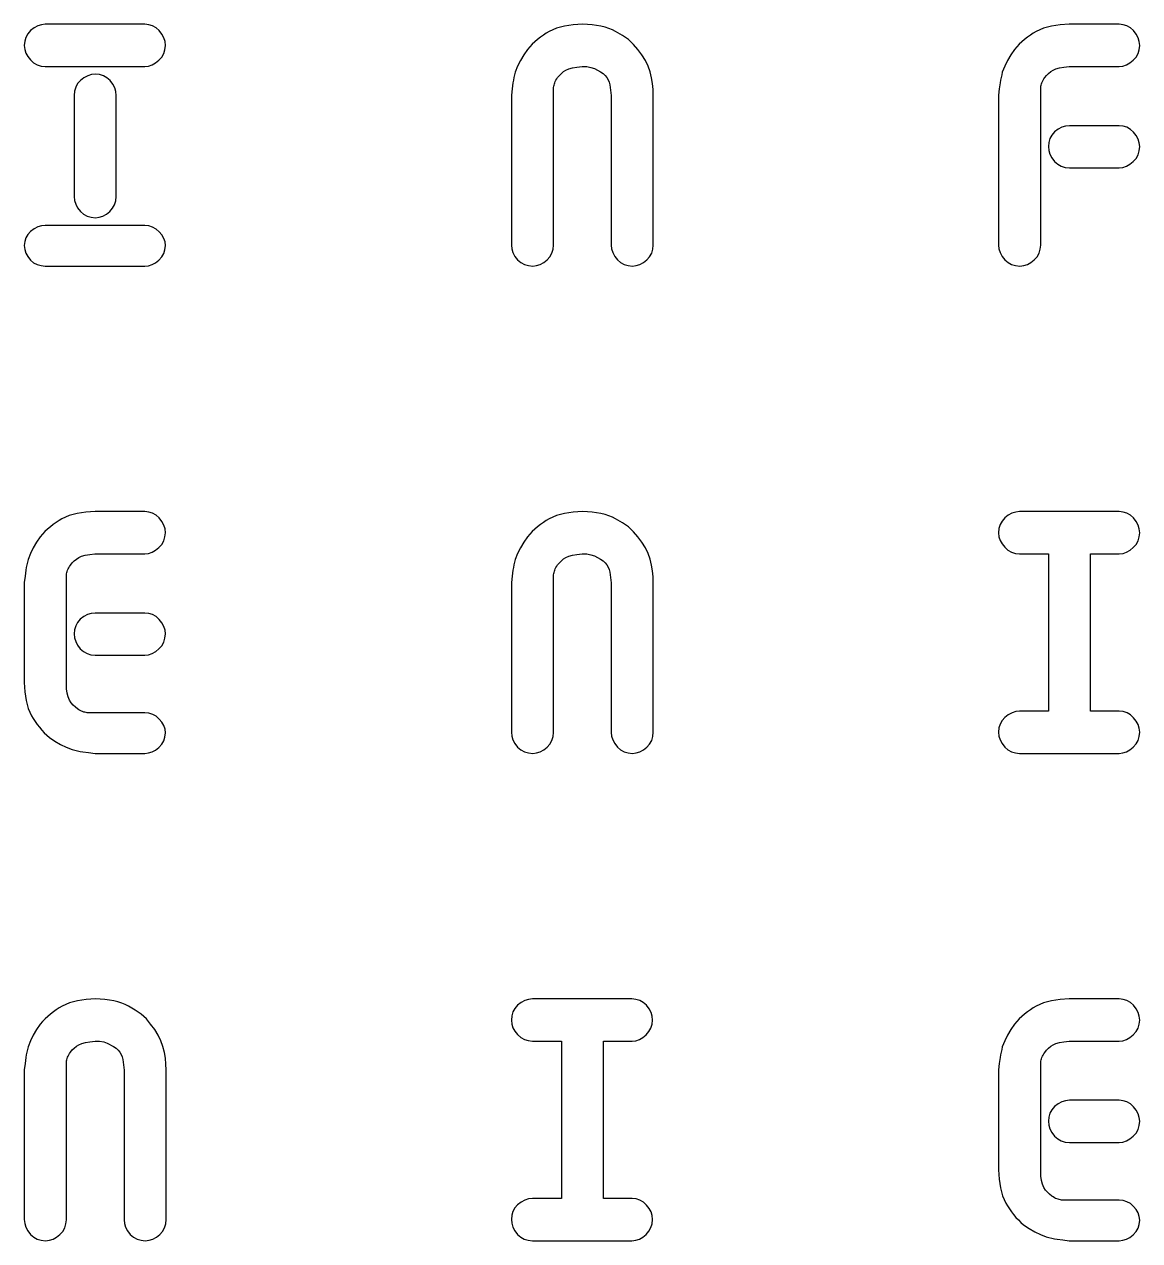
# Model space of a CAD drawing. Header units: metres. Extents: x -3 to 203, y -205 to 5.
# Drawn here: x 156.9 to 202.69, y -144.84 to -94.92 of the extents above; entities that cross this region are included whole.
import ezdxf

# ---------------------------------------------------------------- set-up
doc = ezdxf.new("R2010")
doc.units = ezdxf.units.M

msp = doc.modelspace()

# ---------------------------------------------------------------- linework, layer by layer
for p, q in [((157.042, -95.3103), (156.963, -95.4578)), ((157.151, -95.1768), (157.042, -95.3103)), ((157.299, -95.0661), (157.151, -95.1768)), ((157.45, -94.987), (157.299, -95.0661)), ((157.604, -94.9396), (157.45, -94.987)), ((157.762, -94.9238), (157.604, -94.9396)), ((161.846, -94.9238), (157.762, -94.9238)), ((162.013, -94.9396), (161.846, -94.9238)), ((162.169, -94.987), (162.013, -94.9396)), ((162.312, -95.0661), (162.169, -94.987)), ((162.443, -95.1768), (162.312, -95.0661)), ((162.552, -95.326), (162.443, -95.1768)), ((162.63, -95.4788), (162.552, -95.326)), ((178.332, -95.2883), (178.214, -95.367)), ((178.451, -95.2158), (178.332, -95.2883)), ((178.751, -95.088), (178.451, -95.2158)), ((179.08, -94.9968), (178.751, -95.088)), ((179.436, -94.942), (179.08, -94.9968)), ((179.82, -94.9238), (179.436, -94.942)), ((180.019, -94.9286), (179.82, -94.9238)), ((180.211, -94.943), (180.019, -94.9286)), ((180.396, -94.9671), (180.211, -94.943)), ((180.574, -95.0008), (180.396, -94.9671)), ((180.742, -95.0427), (180.574, -95.0008)), ((180.899, -95.0925), (180.742, -95.0427)), ((181.043, -95.1502), (180.899, -95.0925)), ((181.175, -95.2158), (181.043, -95.1502)), ((181.457, -95.3766), (181.175, -95.2158)), ((198.325, -95.2883), (198.207, -95.367)), ((198.443, -95.2158), (198.325, -95.2883)), ((198.741, -95.088), (198.443, -95.2158)), ((199.068, -94.9968), (198.741, -95.088)), ((199.422, -94.942), (199.068, -94.9968)), ((199.804, -94.9238), (199.422, -94.942)), ((201.846, -94.9238), (199.804, -94.9238)), ((202.013, -94.9396), (201.846, -94.9238)), ((202.169, -94.987), (202.013, -94.9396)), ((202.312, -95.0661), (202.169, -94.987)), ((202.443, -95.1768), (202.312, -95.0661)), ((202.552, -95.326), (202.443, -95.1768)), ((202.63, -95.4788), (202.552, -95.326)), ((156.917, -95.6193), (156.901, -95.7948)), ((156.901, -95.7948), (156.917, -95.9528)), ((156.963, -95.4578), (156.917, -95.6193)), ((162.677, -95.635), (162.63, -95.4788)), ((162.676, -95.9641), (162.693, -95.7948)), ((162.693, -95.7948), (162.677, -95.635)), ((177.651, -95.8445), (177.557, -95.9538)), ((177.753, -95.7395), (177.651, -95.8445)), ((177.861, -95.6389), (177.753, -95.7395)), ((177.976, -95.5428), (177.861, -95.6389)), ((178.095, -95.4518), (177.976, -95.5428)), ((178.214, -95.367), (178.095, -95.4518)), ((181.702, -95.5533), (181.457, -95.3766)), ((181.911, -95.7456), (181.702, -95.5533)), ((182.083, -95.9538), (181.911, -95.7456)), ((197.647, -95.8445), (197.554, -95.9538)), ((197.748, -95.7395), (197.647, -95.8445)), ((197.855, -95.6389), (197.748, -95.7395)), ((197.97, -95.5428), (197.855, -95.6389)), ((198.088, -95.4518), (197.97, -95.5428)), ((198.207, -95.367), (198.088, -95.4518)), ((202.677, -95.635), (202.63, -95.4788)), ((202.676, -95.9641), (202.693, -95.7948)), ((202.693, -95.7948), (202.677, -95.635)), ((156.917, -95.9528), (156.963, -96.1038)), ((156.963, -96.1038), (157.042, -96.2478)), ((157.042, -96.2478), (157.151, -96.3848)), ((162.429, -96.3988), (162.544, -96.2661)), ((162.544, -96.2661), (162.627, -96.1213)), ((162.627, -96.1213), (162.676, -95.9641)), ((177.405, -96.1789), (177.271, -96.4093)), ((177.557, -95.9538), (177.405, -96.1789)), ((182.256, -96.1785), (182.083, -95.9538)), ((182.399, -96.4075), (182.256, -96.1785)), ((197.403, -96.1789), (197.269, -96.4093)), ((197.554, -95.9538), (197.403, -96.1789)), ((202.428, -96.3988), (202.544, -96.2661)), ((202.544, -96.2661), (202.627, -96.1213)), ((202.627, -96.1213), (202.676, -95.9641)), ((157.151, -96.3848), (157.283, -96.5016)), ((157.283, -96.5016), (157.429, -96.585)), ((157.429, -96.585), (157.588, -96.6351)), ((157.588, -96.6351), (157.762, -96.6518)), ((157.762, -96.6518), (161.846, -96.6518)), ((161.846, -96.6518), (162.002, -96.6359)), ((162.002, -96.6359), (162.151, -96.5885)), ((162.151, -96.5885), (162.293, -96.5094)), ((162.293, -96.5094), (162.429, -96.3988)), ((177.154, -96.6449), (177.055, -96.8858)), ((177.271, -96.4093), (177.154, -96.6449)), ((179.042, -96.8654), (179.14, -96.8048)), ((179.14, -96.8048), (179.258, -96.7536)), ((179.258, -96.7536), (179.408, -96.711)), ((179.408, -96.711), (179.591, -96.6771)), ((179.591, -96.6771), (179.806, -96.6518)), ((179.806, -96.6518), (179.992, -96.6613)), ((179.992, -96.6613), (180.16, -96.69)), ((180.16, -96.69), (180.308, -96.7378)), ((180.308, -96.7378), (180.561, -96.8708)), ((182.511, -96.6409), (182.399, -96.4075)), ((182.592, -96.8788), (182.511, -96.6409)), ((197.153, -96.6449), (197.054, -96.8858)), ((197.269, -96.4093), (197.153, -96.6449)), ((199.04, -96.8654), (199.137, -96.8048)), ((199.137, -96.8048), (199.254, -96.7536)), ((199.254, -96.7536), (199.403, -96.711)), ((199.403, -96.711), (199.584, -96.6771)), ((199.584, -96.6771), (199.798, -96.6518)), ((199.798, -96.6518), (201.844, -96.6518)), ((201.844, -96.6518), (202, -96.6359)), ((202, -96.6359), (202.15, -96.5885)), ((202.15, -96.5885), (202.292, -96.5094)), ((202.292, -96.5094), (202.428, -96.3988)), ((159.202, -97.2248), (159.091, -97.3583)), ((159.351, -97.1141), (159.202, -97.2248)), ((159.504, -97.035), (159.351, -97.1141)), ((159.66, -96.9876), (159.504, -97.035)), ((159.82, -96.9718), (159.66, -96.9876)), ((159.989, -96.9876), (159.82, -96.9718)), ((160.146, -97.035), (159.989, -96.9876)), ((160.291, -97.1141), (160.146, -97.035)), ((160.424, -97.2248), (160.291, -97.1141)), ((160.535, -97.374), (160.424, -97.2248)), ((176.964, -97.3308), (176.931, -97.5675)), ((176.983, -97.2193), (176.964, -97.3308)), ((177.004, -97.108), (176.983, -97.2193)), ((177.028, -96.9968), (177.004, -97.108)), ((177.055, -96.8858), (177.028, -96.9968)), ((178.662, -97.3673), (178.678, -97.3188)), ((178.678, -97.3188), (178.698, -97.269)), ((178.698, -97.269), (178.725, -97.2175)), ((178.725, -97.2175), (178.758, -97.1644)), ((178.758, -97.1644), (178.797, -97.1098)), ((178.797, -97.1098), (178.871, -97.0179)), ((178.871, -97.0179), (178.953, -96.9365)), ((178.953, -96.9365), (179.042, -96.8654)), ((180.561, -96.8708), (180.666, -96.9438)), ((180.666, -96.9438), (180.753, -97.0238)), ((180.753, -97.0238), (180.822, -97.1108)), ((180.822, -97.1108), (180.875, -97.2034)), ((180.875, -97.2034), (180.915, -97.3013)), ((180.915, -97.3013), (180.941, -97.4044)), ((182.65, -97.1183), (182.592, -96.8788)), ((182.692, -97.357), (182.65, -97.1183)), ((196.963, -97.3308), (196.93, -97.5675)), ((196.982, -97.2193), (196.963, -97.3308)), ((197.003, -97.108), (196.982, -97.2193)), ((197.027, -96.9968), (197.003, -97.108)), ((197.054, -96.8858), (197.027, -96.9968)), ((198.662, -97.3673), (198.678, -97.3188)), ((198.678, -97.3188), (198.698, -97.269)), ((198.698, -97.269), (198.725, -97.2175)), ((198.725, -97.2175), (198.757, -97.1644)), ((198.757, -97.1644), (198.796, -97.1098)), ((198.796, -97.1098), (198.869, -97.0179)), ((198.869, -97.0179), (198.951, -96.9365)), ((198.951, -96.9365), (199.04, -96.8654)), ((158.965, -97.6673), (158.949, -97.8428)), ((158.949, -97.8428), (158.949, -101.989)), ((159.012, -97.5058), (158.965, -97.6673)), ((159.091, -97.3583), (159.012, -97.5058)), ((160.614, -97.5268), (160.535, -97.374)), ((160.661, -97.683), (160.614, -97.5268)), ((160.677, -97.8428), (160.661, -97.683)), ((160.677, -101.989), (160.677, -97.8428)), ((176.931, -97.5675), (176.901, -97.8318)), ((176.901, -97.8318), (176.901, -103.981)), ((178.629, -97.5128), (178.637, -97.4643)), ((178.629, -103.983), (178.629, -97.5128)), ((178.637, -97.4643), (178.648, -97.4158)), ((178.648, -97.4158), (178.662, -97.3673)), ((180.941, -97.4044), (180.997, -97.8458)), ((182.717, -97.5948), (182.692, -97.357)), ((182.725, -97.8318), (182.717, -97.5948)), ((182.725, -103.981), (182.725, -97.8318)), ((196.93, -97.5675), (196.901, -97.8318)), ((196.901, -97.8318), (196.901, -103.981)), ((198.629, -97.5128), (198.637, -97.4643)), ((198.629, -103.983), (198.629, -97.5128)), ((198.637, -97.4643), (198.648, -97.4158)), ((198.648, -97.4158), (198.662, -97.3673)), ((180.997, -97.8458), (180.997, -103.983)), ((199.199, -99.3368), (199.09, -99.4694)), ((199.346, -99.2261), (199.199, -99.3368)), ((199.497, -99.147), (199.346, -99.2261)), ((199.651, -99.0996), (199.497, -99.147)), ((199.809, -99.0838), (199.651, -99.0996)), ((201.847, -99.0838), (199.809, -99.0838)), ((202.014, -99.1004), (201.847, -99.0838)), ((202.169, -99.1505), (202.014, -99.1004)), ((202.312, -99.2339), (202.169, -99.1505)), ((202.443, -99.3508), (202.312, -99.2339)), ((198.965, -99.7714), (198.949, -99.9408)), ((199.011, -99.6143), (198.965, -99.7714)), ((199.09, -99.4694), (199.011, -99.6143)), ((202.552, -99.4878), (202.443, -99.3508)), ((202.63, -99.6318), (202.552, -99.4878)), ((202.677, -99.7828), (202.63, -99.6318)), ((202.693, -99.9408), (202.677, -99.7828)), ((198.949, -99.9408), (198.965, -100.1)), ((198.965, -100.1), (199.011, -100.257)), ((199.011, -100.257), (199.09, -100.409)), ((202.544, -100.425), (202.627, -100.278)), ((202.627, -100.278), (202.676, -100.116)), ((202.676, -100.116), (202.693, -99.9408)), ((199.09, -100.409), (199.199, -100.559)), ((199.199, -100.559), (199.33, -100.669)), ((199.33, -100.669), (199.476, -100.748)), ((199.476, -100.748), (199.635, -100.796)), ((199.635, -100.796), (199.809, -100.812)), ((199.809, -100.812), (201.847, -100.812)), ((201.847, -100.812), (202.003, -100.796)), ((202.003, -100.796), (202.152, -100.748)), ((202.152, -100.748), (202.294, -100.669)), ((202.294, -100.669), (202.429, -100.559)), ((202.429, -100.559), (202.544, -100.425)), ((158.949, -101.989), (158.965, -102.148)), ((158.965, -102.148), (159.012, -102.305)), ((159.012, -102.305), (159.091, -102.457)), ((160.527, -102.473), (160.61, -102.326)), ((160.61, -102.326), (160.66, -102.164)), ((160.66, -102.164), (160.677, -101.989)), ((159.091, -102.457), (159.202, -102.607)), ((159.202, -102.607), (159.335, -102.717)), ((159.335, -102.717), (159.483, -102.796)), ((159.483, -102.796), (159.644, -102.844)), ((159.978, -102.844), (160.129, -102.796)), ((160.129, -102.796), (160.273, -102.717)), ((160.273, -102.717), (160.41, -102.607)), ((160.41, -102.607), (160.527, -102.473)), ((157.299, -103.317), (157.151, -103.424)), ((157.45, -103.241), (157.299, -103.317)), ((157.604, -103.195), (157.45, -103.241)), ((157.762, -103.18), (157.604, -103.195)), ((161.846, -103.18), (157.762, -103.18)), ((159.644, -102.844), (159.82, -102.86)), ((159.82, -102.86), (159.978, -102.844)), ((162.013, -103.196), (161.846, -103.18)), ((162.169, -103.244), (162.013, -103.196)), ((162.312, -103.324), (162.169, -103.244)), ((162.443, -103.437), (162.312, -103.324)), ((156.963, -103.69), (156.917, -103.842)), ((157.042, -103.551), (156.963, -103.69)), ((157.151, -103.424), (157.042, -103.551)), ((162.552, -103.569), (162.443, -103.437)), ((162.63, -103.707), (162.552, -103.569)), ((162.677, -103.853), (162.63, -103.707)), ((156.917, -103.842), (156.901, -104.005)), ((156.901, -104.005), (156.917, -104.159)), ((156.917, -104.159), (156.963, -104.309)), ((156.963, -104.309), (157.042, -104.456)), ((162.544, -104.472), (162.627, -104.33)), ((162.627, -104.33), (162.676, -104.174)), ((162.676, -104.174), (162.693, -104.005)), ((162.693, -104.005), (162.677, -103.853)), ((176.901, -103.981), (176.917, -104.139)), ((176.917, -104.139), (176.964, -104.294)), ((176.964, -104.294), (177.043, -104.446)), ((178.479, -104.462), (178.562, -104.316)), ((178.562, -104.316), (178.612, -104.156)), ((178.612, -104.156), (178.629, -103.983)), ((180.997, -103.983), (181.013, -104.141)), ((181.013, -104.141), (181.06, -104.295)), ((181.06, -104.295), (181.139, -104.446)), ((182.575, -104.461), (182.658, -104.315)), ((182.658, -104.315), (182.708, -104.155)), ((182.708, -104.155), (182.725, -103.981)), ((196.901, -103.981), (196.917, -104.139)), ((196.917, -104.139), (196.964, -104.294)), ((196.964, -104.294), (197.043, -104.446)), ((198.479, -104.462), (198.562, -104.316)), ((198.562, -104.316), (198.612, -104.156)), ((198.612, -104.156), (198.629, -103.983)), ((157.042, -104.456), (157.151, -104.6)), ((157.151, -104.6), (157.283, -104.706)), ((157.283, -104.706), (157.429, -104.783)), ((157.429, -104.783), (157.588, -104.828)), ((157.588, -104.828), (157.762, -104.844)), ((161.846, -104.844), (162.002, -104.829)), ((162.002, -104.829), (162.151, -104.783)), ((162.151, -104.783), (162.293, -104.707)), ((162.293, -104.707), (162.429, -104.601)), ((162.429, -104.601), (162.544, -104.472)), ((177.043, -104.446), (177.154, -104.594)), ((177.154, -104.594), (177.287, -104.703)), ((177.287, -104.703), (177.435, -104.781)), ((177.435, -104.781), (177.596, -104.828)), ((177.596, -104.828), (177.772, -104.844)), ((177.772, -104.844), (177.93, -104.828)), ((177.93, -104.828), (178.081, -104.781)), ((178.081, -104.781), (178.225, -104.703)), ((178.225, -104.703), (178.362, -104.594)), ((178.362, -104.594), (178.479, -104.462)), ((181.139, -104.446), (181.25, -104.594)), ((181.25, -104.594), (181.383, -104.703)), ((181.383, -104.703), (181.531, -104.781)), ((181.531, -104.781), (181.692, -104.828)), ((181.692, -104.828), (181.868, -104.844)), ((181.868, -104.844), (182.026, -104.828)), ((182.026, -104.828), (182.177, -104.781)), ((182.177, -104.781), (182.321, -104.703)), ((182.321, -104.703), (182.458, -104.594)), ((182.458, -104.594), (182.575, -104.461)), ((197.043, -104.446), (197.154, -104.594)), ((197.154, -104.594), (197.287, -104.703)), ((197.287, -104.703), (197.435, -104.781)), ((197.435, -104.781), (197.596, -104.828)), ((197.596, -104.828), (197.772, -104.844)), ((197.772, -104.844), (197.93, -104.828)), ((197.93, -104.828), (198.081, -104.781)), ((198.081, -104.781), (198.225, -104.703)), ((198.225, -104.703), (198.362, -104.594)), ((198.362, -104.594), (198.479, -104.462)), ((157.762, -104.844), (161.846, -104.844)), ((158.325, -115.288), (158.207, -115.367)), ((158.443, -115.216), (158.325, -115.288)), ((158.741, -115.088), (158.443, -115.216)), ((159.068, -114.997), (158.741, -115.088)), ((159.422, -114.942), (159.068, -114.997)), ((159.804, -114.924), (159.422, -114.942)), ((161.846, -114.924), (159.804, -114.924)), ((162.013, -114.94), (161.846, -114.924)), ((162.169, -114.987), (162.013, -114.94)), ((162.312, -115.066), (162.169, -114.987)), ((162.443, -115.177), (162.312, -115.066)), ((162.552, -115.326), (162.443, -115.177)), ((178.332, -115.288), (178.214, -115.367)), ((178.451, -115.216), (178.332, -115.288)), ((178.751, -115.088), (178.451, -115.216)), ((179.08, -114.997), (178.751, -115.088)), ((179.436, -114.942), (179.08, -114.997)), ((179.82, -114.924), (179.436, -114.942)), ((180.019, -114.929), (179.82, -114.924)), ((180.211, -114.943), (180.019, -114.929)), ((180.396, -114.967), (180.211, -114.943)), ((180.574, -115.001), (180.396, -114.967)), ((180.742, -115.043), (180.574, -115.001)), ((180.899, -115.093), (180.742, -115.043)), ((181.043, -115.15), (180.899, -115.093)), ((181.175, -115.216), (181.043, -115.15)), ((181.457, -115.377), (181.175, -115.216)), ((197.042, -115.31), (196.963, -115.458)), ((197.151, -115.177), (197.042, -115.31)), ((197.299, -115.066), (197.151, -115.177)), ((197.45, -114.987), (197.299, -115.066)), ((197.604, -114.94), (197.45, -114.987)), ((197.762, -114.924), (197.604, -114.94)), ((201.846, -114.924), (197.762, -114.924)), ((202.013, -114.94), (201.846, -114.924)), ((202.169, -114.987), (202.013, -114.94)), ((202.312, -115.066), (202.169, -114.987)), ((202.443, -115.177), (202.312, -115.066)), ((202.552, -115.326), (202.443, -115.177)), ((157.748, -115.74), (157.647, -115.844)), ((157.855, -115.639), (157.748, -115.74)), ((157.97, -115.543), (157.855, -115.639)), ((158.088, -115.452), (157.97, -115.543)), ((158.207, -115.367), (158.088, -115.452)), ((162.63, -115.479), (162.552, -115.326)), ((162.677, -115.635), (162.63, -115.479)), ((162.676, -115.964), (162.693, -115.795)), ((162.693, -115.795), (162.677, -115.635)), ((177.753, -115.74), (177.651, -115.844)), ((177.861, -115.639), (177.753, -115.74)), ((177.976, -115.543), (177.861, -115.639)), ((178.095, -115.452), (177.976, -115.543)), ((178.214, -115.367), (178.095, -115.452)), ((181.702, -115.553), (181.457, -115.377)), ((181.911, -115.746), (181.702, -115.553)), ((182.083, -115.954), (181.911, -115.746)), ((196.917, -115.619), (196.901, -115.795)), ((196.901, -115.795), (196.917, -115.953)), ((196.963, -115.458), (196.917, -115.619)), ((202.63, -115.479), (202.552, -115.326)), ((202.677, -115.635), (202.63, -115.479)), ((202.693, -115.795), (202.677, -115.635)), ((202.677, -115.964), (202.693, -115.795)), ((157.403, -116.179), (157.269, -116.409)), ((157.554, -115.954), (157.403, -116.179)), ((157.647, -115.844), (157.554, -115.954)), ((162.428, -116.399), (162.544, -116.266)), ((162.544, -116.266), (162.627, -116.121)), ((162.627, -116.121), (162.676, -115.964)), ((177.405, -116.179), (177.271, -116.409)), ((177.557, -115.954), (177.405, -116.179)), ((177.651, -115.844), (177.557, -115.954)), ((182.256, -116.178), (182.083, -115.954)), ((182.399, -116.408), (182.256, -116.178)), ((196.917, -115.953), (196.964, -116.104)), ((196.964, -116.104), (197.042, -116.248)), ((197.042, -116.248), (197.152, -116.385)), ((202.432, -116.399), (202.546, -116.266)), ((202.546, -116.266), (202.628, -116.121)), ((202.628, -116.121), (202.677, -115.964)), ((157.153, -116.645), (157.054, -116.886)), ((157.269, -116.409), (157.153, -116.645)), ((159.04, -116.868), (159.137, -116.807)), ((159.137, -116.807), (159.254, -116.755)), ((159.254, -116.755), (159.403, -116.712)), ((159.403, -116.712), (159.584, -116.677)), ((159.584, -116.677), (159.798, -116.652)), ((159.798, -116.652), (161.844, -116.652)), ((161.844, -116.652), (162, -116.636)), ((162, -116.636), (162.15, -116.589)), ((162.15, -116.589), (162.292, -116.509)), ((162.292, -116.509), (162.428, -116.399)), ((177.154, -116.645), (177.055, -116.886)), ((177.271, -116.409), (177.154, -116.645)), ((179.042, -116.865), (179.14, -116.805)), ((179.14, -116.805), (179.258, -116.754)), ((179.258, -116.754), (179.408, -116.711)), ((179.408, -116.711), (179.591, -116.677)), ((179.591, -116.677), (179.806, -116.652)), ((179.806, -116.652), (179.992, -116.661)), ((179.992, -116.661), (180.16, -116.69)), ((180.16, -116.69), (180.308, -116.738)), ((180.308, -116.738), (180.561, -116.871)), ((182.511, -116.641), (182.399, -116.408)), ((182.592, -116.879), (182.511, -116.641)), ((197.152, -116.385), (197.284, -116.502)), ((197.284, -116.502), (197.431, -116.585)), ((197.431, -116.585), (197.591, -116.635)), ((197.591, -116.635), (197.765, -116.652)), ((197.765, -116.652), (198.949, -116.652)), ((198.949, -116.652), (198.949, -123.116)), ((200.677, -123.116), (200.677, -116.652)), ((200.677, -116.652), (201.856, -116.652)), ((201.856, -116.652), (202.01, -116.636)), ((202.01, -116.636), (202.158, -116.589)), ((202.158, -116.589), (202.298, -116.509)), ((202.298, -116.509), (202.432, -116.399)), ((156.982, -117.219), (156.963, -117.331)), ((157.003, -117.108), (156.982, -117.219)), ((157.027, -116.997), (157.003, -117.108)), ((157.054, -116.886), (157.027, -116.997)), ((158.678, -117.326), (158.698, -117.276)), ((158.698, -117.276), (158.725, -117.224)), ((158.725, -117.224), (158.757, -117.17)), ((158.757, -117.17), (158.796, -117.115)), ((158.796, -117.115), (158.869, -117.022)), ((158.869, -117.022), (158.951, -116.94)), ((158.951, -116.94), (159.04, -116.868)), ((176.983, -117.219), (176.964, -117.331)), ((177.004, -117.108), (176.983, -117.219)), ((177.028, -116.997), (177.004, -117.108)), ((177.055, -116.886), (177.028, -116.997)), ((178.678, -117.319), (178.698, -117.269)), ((178.698, -117.269), (178.725, -117.218)), ((178.725, -117.218), (178.758, -117.164)), ((178.758, -117.164), (178.797, -117.11)), ((178.797, -117.11), (178.871, -117.018)), ((178.871, -117.018), (178.953, -116.937)), ((178.953, -116.937), (179.042, -116.865)), ((180.561, -116.871), (180.666, -116.944)), ((180.666, -116.944), (180.753, -117.024)), ((180.753, -117.024), (180.822, -117.111)), ((180.822, -117.111), (180.875, -117.203)), ((180.875, -117.203), (180.915, -117.301)), ((180.915, -117.301), (180.941, -117.404)), ((182.65, -117.118), (182.592, -116.879)), ((182.692, -117.357), (182.65, -117.118)), ((156.93, -117.568), (156.901, -117.832)), ((156.963, -117.331), (156.93, -117.568)), ((158.629, -117.522), (158.637, -117.473)), ((158.629, -122.001), (158.629, -117.522)), ((158.637, -117.473), (158.648, -117.424)), ((158.648, -117.424), (158.662, -117.375)), ((158.662, -117.375), (158.678, -117.326)), ((176.931, -117.568), (176.901, -117.832)), ((176.964, -117.331), (176.931, -117.568)), ((178.629, -117.513), (178.637, -117.464)), ((178.629, -123.983), (178.629, -117.513)), ((178.637, -117.464), (178.648, -117.416)), ((178.648, -117.416), (178.662, -117.367)), ((178.662, -117.367), (178.678, -117.319)), ((180.941, -117.404), (180.997, -117.846)), ((182.717, -117.595), (182.692, -117.357)), ((182.725, -117.832), (182.717, -117.595)), ((156.901, -117.832), (156.901, -121.936)), ((176.901, -117.832), (176.901, -123.981)), ((180.997, -117.846), (180.997, -123.983)), ((182.725, -123.981), (182.725, -117.832)), ((159.346, -119.226), (159.199, -119.337)), ((159.497, -119.147), (159.346, -119.226)), ((159.651, -119.1), (159.497, -119.147)), ((159.809, -119.084), (159.651, -119.1)), ((161.847, -119.084), (159.809, -119.084)), ((162.014, -119.1), (161.847, -119.084)), ((162.169, -119.151), (162.014, -119.1)), ((162.312, -119.234), (162.169, -119.151)), ((162.443, -119.351), (162.312, -119.234)), ((158.965, -119.771), (158.949, -119.941)), ((159.011, -119.614), (158.965, -119.771)), ((159.09, -119.469), (159.011, -119.614)), ((159.199, -119.337), (159.09, -119.469)), ((162.552, -119.488), (162.443, -119.351)), ((162.63, -119.632), (162.552, -119.488)), ((162.677, -119.783), (162.63, -119.632)), ((162.693, -119.941), (162.677, -119.783)), ((158.949, -119.941), (158.965, -120.1)), ((158.965, -120.1), (159.011, -120.257)), ((159.011, -120.257), (159.09, -120.409)), ((162.544, -120.425), (162.627, -120.278)), ((162.627, -120.278), (162.676, -120.116)), ((162.676, -120.116), (162.693, -119.941)), ((159.09, -120.409), (159.199, -120.559)), ((159.199, -120.559), (159.33, -120.669)), ((159.33, -120.669), (159.476, -120.748)), ((159.476, -120.748), (159.635, -120.796)), ((159.635, -120.796), (159.809, -120.812)), ((161.847, -120.812), (162.003, -120.796)), ((162.003, -120.796), (162.152, -120.748)), ((162.152, -120.748), (162.294, -120.669)), ((162.294, -120.669), (162.429, -120.559)), ((162.429, -120.559), (162.544, -120.425)), ((159.809, -120.812), (161.847, -120.812)), ((156.901, -121.936), (156.919, -122.318)), ((158.637, -122.2), (158.629, -122.001)), ((158.66, -122.376), (158.637, -122.2)), ((156.919, -122.318), (156.974, -122.673)), ((156.974, -122.673), (157.065, -123)), ((158.699, -122.53), (158.66, -122.376)), ((158.753, -122.661), (158.699, -122.53)), ((158.831, -122.767), (158.753, -122.661)), ((158.912, -122.86), (158.831, -122.767)), ((157.065, -123), (157.193, -123.3)), ((157.193, -123.3), (157.265, -123.418)), ((158.997, -122.942), (158.912, -122.86)), ((159.085, -123.012), (158.997, -122.942)), ((159.139, -123.051), (159.085, -123.012)), ((159.192, -123.083), (159.139, -123.051)), ((159.243, -123.11), (159.192, -123.083)), ((159.292, -123.131), (159.243, -123.11)), ((159.34, -123.147), (159.292, -123.131)), ((159.389, -123.16), (159.34, -123.147)), ((159.437, -123.171), (159.389, -123.16)), ((159.486, -123.18), (159.437, -123.171)), ((161.85, -123.18), (159.486, -123.18)), ((162.016, -123.196), (161.85, -123.18)), ((162.171, -123.244), (162.016, -123.196)), ((162.313, -123.324), (162.171, -123.244)), ((197.3, -123.258), (197.152, -123.369)), ((197.451, -123.179), (197.3, -123.258)), ((197.606, -123.132), (197.451, -123.179)), ((197.765, -123.116), (197.606, -123.132)), ((198.949, -123.116), (197.765, -123.116)), ((201.856, -123.116), (200.677, -123.116)), ((202.021, -123.132), (201.856, -123.116)), ((202.175, -123.182), (202.021, -123.132)), ((202.316, -123.266), (202.175, -123.182)), ((202.446, -123.383), (202.316, -123.266)), ((157.265, -123.418), (157.344, -123.536)), ((157.344, -123.536), (157.428, -123.654)), ((157.428, -123.654), (157.519, -123.773)), ((157.519, -123.773), (157.615, -123.887)), ((162.444, -123.437), (162.313, -123.324)), ((162.553, -123.569), (162.444, -123.437)), ((162.631, -123.707), (162.553, -123.569)), ((162.677, -123.853), (162.631, -123.707)), ((196.964, -123.646), (196.917, -123.803)), ((197.042, -123.501), (196.964, -123.646)), ((197.152, -123.369), (197.042, -123.501)), ((202.554, -123.52), (202.446, -123.383)), ((202.631, -123.664), (202.554, -123.52)), ((202.677, -123.815), (202.631, -123.664)), ((157.615, -123.887), (157.715, -123.995)), ((157.715, -123.995), (157.82, -124.096)), ((157.82, -124.096), (157.929, -124.19)), ((157.929, -124.19), (158.154, -124.341)), ((162.627, -124.33), (162.676, -124.174)), ((162.676, -124.174), (162.693, -124.005)), ((162.693, -124.005), (162.677, -123.853)), ((176.901, -123.981), (176.917, -124.139)), ((176.917, -124.139), (176.964, -124.294)), ((176.964, -124.294), (177.043, -124.446)), ((178.562, -124.316), (178.612, -124.156)), ((178.612, -124.156), (178.629, -123.983)), ((180.997, -123.983), (181.013, -124.141)), ((181.013, -124.141), (181.06, -124.295)), ((181.06, -124.295), (181.139, -124.446)), ((182.658, -124.315), (182.708, -124.155)), ((182.708, -124.155), (182.725, -123.981)), ((196.917, -123.803), (196.901, -123.973)), ((196.901, -123.973), (196.917, -124.132)), ((196.917, -124.132), (196.963, -124.289)), ((196.963, -124.289), (197.042, -124.441)), ((202.627, -124.31), (202.676, -124.148)), ((202.676, -124.148), (202.693, -123.973)), ((202.693, -123.973), (202.677, -123.815)), ((158.154, -124.341), (158.383, -124.475)), ((158.383, -124.475), (158.619, -124.592)), ((158.619, -124.592), (158.859, -124.691)), ((158.859, -124.691), (158.97, -124.717)), ((158.97, -124.717), (159.082, -124.741)), ((159.082, -124.741), (159.193, -124.763)), ((159.193, -124.763), (159.304, -124.782)), ((159.304, -124.782), (159.54, -124.814)), ((162.002, -124.829), (162.151, -124.783)), ((162.151, -124.783), (162.293, -124.707)), ((162.293, -124.707), (162.429, -124.601)), ((162.429, -124.601), (162.544, -124.472)), ((162.544, -124.472), (162.627, -124.33)), ((177.043, -124.446), (177.154, -124.594)), ((177.154, -124.594), (177.287, -124.703)), ((177.287, -124.703), (177.435, -124.781)), ((177.435, -124.781), (177.596, -124.828)), ((177.93, -124.828), (178.081, -124.781)), ((178.081, -124.781), (178.225, -124.703)), ((178.225, -124.703), (178.362, -124.594)), ((178.362, -124.594), (178.479, -124.462)), ((178.479, -124.462), (178.562, -124.316)), ((181.139, -124.446), (181.25, -124.594)), ((181.25, -124.594), (181.383, -124.703)), ((181.383, -124.703), (181.531, -124.781)), ((181.531, -124.781), (181.692, -124.828)), ((182.026, -124.828), (182.177, -124.781)), ((182.177, -124.781), (182.321, -124.703)), ((182.321, -124.703), (182.458, -124.594)), ((182.458, -124.594), (182.575, -124.461)), ((182.575, -124.461), (182.658, -124.315)), ((197.042, -124.441), (197.151, -124.591)), ((197.151, -124.591), (197.283, -124.701)), ((197.283, -124.701), (197.429, -124.78)), ((197.429, -124.78), (197.588, -124.828)), ((202.002, -124.828), (202.151, -124.78)), ((202.151, -124.78), (202.293, -124.701)), ((202.293, -124.701), (202.429, -124.591)), ((202.429, -124.591), (202.544, -124.457)), ((202.544, -124.457), (202.627, -124.31)), ((159.54, -124.814), (159.804, -124.844)), ((159.804, -124.844), (161.846, -124.844)), ((161.846, -124.844), (162.002, -124.829)), ((177.596, -124.828), (177.772, -124.844)), ((177.772, -124.844), (177.93, -124.828)), ((181.692, -124.828), (181.868, -124.844)), ((181.868, -124.844), (182.026, -124.828)), ((197.588, -124.828), (197.762, -124.844)), ((197.762, -124.844), (201.846, -124.844)), ((201.846, -124.844), (202.002, -124.828)), ((158.451, -135.216), (158.332, -135.288)), ((158.751, -135.088), (158.451, -135.216)), ((159.08, -134.997), (158.751, -135.088)), ((159.436, -134.942), (159.08, -134.997)), ((159.82, -134.924), (159.436, -134.942)), ((160.019, -134.929), (159.82, -134.924)), ((160.211, -134.943), (160.019, -134.929)), ((160.396, -134.967), (160.211, -134.943)), ((160.574, -135.001), (160.396, -134.967)), ((160.742, -135.043), (160.574, -135.001)), ((160.899, -135.093), (160.742, -135.043)), ((161.043, -135.15), (160.899, -135.093)), ((161.175, -135.216), (161.043, -135.15)), ((161.457, -135.377), (161.175, -135.216)), ((177.151, -135.177), (177.042, -135.31)), ((177.299, -135.066), (177.151, -135.177)), ((177.45, -134.987), (177.299, -135.066)), ((177.604, -134.94), (177.45, -134.987)), ((177.762, -134.924), (177.604, -134.94)), ((181.846, -134.924), (177.762, -134.924)), ((182.013, -134.94), (181.846, -134.924)), ((182.169, -134.987), (182.013, -134.94)), ((182.312, -135.066), (182.169, -134.987)), ((182.443, -135.177), (182.312, -135.066)), ((182.552, -135.326), (182.443, -135.177)), ((198.443, -135.216), (198.325, -135.288)), ((198.741, -135.088), (198.443, -135.216)), ((199.068, -134.997), (198.741, -135.088)), ((199.422, -134.942), (199.068, -134.997)), ((199.804, -134.924), (199.422, -134.942)), ((201.846, -134.924), (199.804, -134.924)), ((202.013, -134.94), (201.846, -134.924)), ((202.169, -134.987), (202.013, -134.94)), ((202.312, -135.066), (202.169, -134.987)), ((202.443, -135.177), (202.312, -135.066)), ((202.552, -135.326), (202.443, -135.177)), ((157.753, -135.74), (157.651, -135.844)), ((157.861, -135.639), (157.753, -135.74)), ((157.976, -135.543), (157.861, -135.639)), ((158.095, -135.452), (157.976, -135.543)), ((158.214, -135.367), (158.095, -135.452)), ((158.332, -135.288), (158.214, -135.367)), ((161.702, -135.553), (161.457, -135.377)), ((161.911, -135.746), (161.702, -135.553)), ((162.083, -135.954), (161.911, -135.746)), ((176.917, -135.619), (176.901, -135.795)), ((176.963, -135.458), (176.917, -135.619)), ((177.042, -135.31), (176.963, -135.458)), ((182.63, -135.479), (182.552, -135.326)), ((182.677, -135.635), (182.63, -135.479)), ((182.693, -135.795), (182.677, -135.635)), ((197.748, -135.74), (197.647, -135.844)), ((197.855, -135.639), (197.748, -135.74)), ((197.97, -135.543), (197.855, -135.639)), ((198.088, -135.452), (197.97, -135.543)), ((198.207, -135.367), (198.088, -135.452)), ((198.325, -135.288), (198.207, -135.367)), ((202.63, -135.479), (202.552, -135.326)), ((202.677, -135.635), (202.63, -135.479)), ((202.693, -135.795), (202.677, -135.635)), ((157.405, -136.179), (157.271, -136.409)), ((157.557, -135.954), (157.405, -136.179)), ((157.651, -135.844), (157.557, -135.954)), ((162.256, -136.178), (162.083, -135.954)), ((162.399, -136.408), (162.256, -136.178)), ((176.901, -135.795), (176.917, -135.953)), ((176.917, -135.953), (176.964, -136.104)), ((176.964, -136.104), (177.042, -136.248)), ((177.042, -136.248), (177.152, -136.385)), ((182.432, -136.399), (182.546, -136.266)), ((182.546, -136.266), (182.628, -136.121)), ((182.628, -136.121), (182.677, -135.964)), ((182.677, -135.964), (182.693, -135.795)), ((197.403, -136.179), (197.269, -136.409)), ((197.554, -135.954), (197.403, -136.179)), ((197.647, -135.844), (197.554, -135.954)), ((202.428, -136.399), (202.544, -136.266)), ((202.544, -136.266), (202.627, -136.121)), ((202.627, -136.121), (202.676, -135.964)), ((202.676, -135.964), (202.693, -135.795)), ((157.154, -136.645), (157.055, -136.886)), ((157.271, -136.409), (157.154, -136.645)), ((159.14, -136.805), (159.258, -136.754)), ((159.258, -136.754), (159.408, -136.711)), ((159.408, -136.711), (159.591, -136.677)), ((159.591, -136.677), (159.806, -136.652)), ((159.806, -136.652), (159.992, -136.661)), ((159.992, -136.661), (160.16, -136.69)), ((160.16, -136.69), (160.308, -136.738)), ((160.308, -136.738), (160.561, -136.871)), ((162.511, -136.641), (162.399, -136.408)), ((162.592, -136.879), (162.511, -136.641)), ((177.152, -136.385), (177.284, -136.502)), ((177.284, -136.502), (177.431, -136.585)), ((177.431, -136.585), (177.591, -136.635)), ((177.591, -136.635), (177.765, -136.652)), ((177.765, -136.652), (178.949, -136.652)), ((178.949, -136.652), (178.949, -143.116)), ((180.677, -143.116), (180.677, -136.652)), ((180.677, -136.652), (181.856, -136.652)), ((181.856, -136.652), (182.01, -136.636)), ((182.01, -136.636), (182.158, -136.589)), ((182.158, -136.589), (182.298, -136.509)), ((182.298, -136.509), (182.432, -136.399)), ((197.153, -136.645), (197.054, -136.886)), ((197.269, -136.409), (197.153, -136.645)), ((199.137, -136.807), (199.254, -136.755)), ((199.254, -136.755), (199.403, -136.712)), ((199.403, -136.712), (199.584, -136.677)), ((199.584, -136.677), (199.798, -136.652)), ((199.798, -136.652), (201.844, -136.652)), ((201.844, -136.652), (202, -136.636)), ((202, -136.636), (202.15, -136.589)), ((202.15, -136.589), (202.292, -136.509)), ((202.292, -136.509), (202.428, -136.399)), ((156.983, -137.219), (156.964, -137.331)), ((157.004, -137.108), (156.983, -137.219)), ((157.028, -136.997), (157.004, -137.108)), ((157.055, -136.886), (157.028, -136.997)), ((158.678, -137.319), (158.698, -137.269)), ((158.698, -137.269), (158.725, -137.218)), ((158.725, -137.218), (158.758, -137.164)), ((158.758, -137.164), (158.797, -137.11)), ((158.797, -137.11), (158.871, -137.018)), ((158.871, -137.018), (158.953, -136.937)), ((158.953, -136.937), (159.042, -136.865)), ((159.042, -136.865), (159.14, -136.805)), ((160.561, -136.871), (160.666, -136.944)), ((160.666, -136.944), (160.753, -137.024)), ((160.753, -137.024), (160.822, -137.111)), ((160.822, -137.111), (160.875, -137.203)), ((160.875, -137.203), (160.915, -137.301)), ((162.65, -137.118), (162.592, -136.879)), ((162.692, -137.357), (162.65, -137.118)), ((196.982, -137.219), (196.963, -137.331)), ((197.003, -137.108), (196.982, -137.219)), ((197.027, -136.997), (197.003, -137.108)), ((197.054, -136.886), (197.027, -136.997)), ((198.678, -137.326), (198.698, -137.276)), ((198.698, -137.276), (198.725, -137.224)), ((198.725, -137.224), (198.757, -137.17)), ((198.757, -137.17), (198.796, -137.115)), ((198.796, -137.115), (198.869, -137.022)), ((198.869, -137.022), (198.951, -136.94)), ((198.951, -136.94), (199.04, -136.868)), ((199.04, -136.868), (199.137, -136.807)), ((156.931, -137.568), (156.901, -137.832)), ((156.964, -137.331), (156.931, -137.568)), ((158.629, -137.513), (158.637, -137.464)), ((158.629, -143.983), (158.629, -137.513)), ((158.637, -137.464), (158.648, -137.416)), ((158.648, -137.416), (158.662, -137.367)), ((158.662, -137.367), (158.678, -137.319)), ((160.915, -137.301), (160.941, -137.404)), ((160.941, -137.404), (160.997, -137.846)), ((162.717, -137.595), (162.692, -137.357)), ((162.725, -137.832), (162.717, -137.595)), ((196.93, -137.568), (196.901, -137.832)), ((196.963, -137.331), (196.93, -137.568)), ((198.629, -137.522), (198.637, -137.473)), ((198.629, -142.001), (198.629, -137.522)), ((198.637, -137.473), (198.648, -137.424)), ((198.648, -137.424), (198.662, -137.375)), ((198.662, -137.375), (198.678, -137.326)), ((156.901, -137.832), (156.901, -143.981)), ((160.997, -137.846), (160.997, -143.983)), ((162.725, -143.981), (162.725, -137.832)), ((196.901, -137.832), (196.901, -141.936)), ((199.346, -139.226), (199.199, -139.337)), ((199.497, -139.147), (199.346, -139.226)), ((199.651, -139.1), (199.497, -139.147)), ((199.809, -139.084), (199.651, -139.1)), ((201.847, -139.084), (199.809, -139.084)), ((202.014, -139.1), (201.847, -139.084)), ((202.169, -139.151), (202.014, -139.1)), ((202.312, -139.234), (202.169, -139.151)), ((202.443, -139.351), (202.312, -139.234)), ((198.965, -139.771), (198.949, -139.941)), ((199.011, -139.614), (198.965, -139.771)), ((199.09, -139.469), (199.011, -139.614)), ((199.199, -139.337), (199.09, -139.469)), ((202.552, -139.488), (202.443, -139.351)), ((202.63, -139.632), (202.552, -139.488)), ((202.677, -139.783), (202.63, -139.632)), ((198.949, -139.941), (198.965, -140.1)), ((198.965, -140.1), (199.011, -140.257)), ((199.011, -140.257), (199.09, -140.409)), ((202.627, -140.278), (202.676, -140.116)), ((202.676, -140.116), (202.693, -139.941)), ((202.693, -139.941), (202.677, -139.783)), ((199.09, -140.409), (199.199, -140.559)), ((199.199, -140.559), (199.33, -140.669)), ((199.33, -140.669), (199.476, -140.748)), ((199.476, -140.748), (199.635, -140.796)), ((202.003, -140.796), (202.152, -140.748)), ((202.152, -140.748), (202.294, -140.669)), ((202.294, -140.669), (202.429, -140.559)), ((202.429, -140.559), (202.544, -140.425)), ((202.544, -140.425), (202.627, -140.278)), ((199.635, -140.796), (199.809, -140.812)), ((199.809, -140.812), (201.847, -140.812)), ((201.847, -140.812), (202.003, -140.796)), ((196.901, -141.936), (196.919, -142.318)), ((198.637, -142.2), (198.629, -142.001)), ((198.66, -142.376), (198.637, -142.2)), ((196.919, -142.318), (196.974, -142.673)), ((196.974, -142.673), (197.065, -143)), ((198.699, -142.53), (198.66, -142.376)), ((198.753, -142.661), (198.699, -142.53)), ((198.831, -142.767), (198.753, -142.661)), ((198.912, -142.86), (198.831, -142.767)), ((177.3, -143.258), (177.152, -143.369)), ((177.451, -143.179), (177.3, -143.258)), ((177.606, -143.132), (177.451, -143.179)), ((177.765, -143.116), (177.606, -143.132)), ((178.949, -143.116), (177.765, -143.116)), ((181.856, -143.116), (180.677, -143.116)), ((182.021, -143.132), (181.856, -143.116)), ((182.175, -143.182), (182.021, -143.132)), ((182.316, -143.266), (182.175, -143.182)), ((182.446, -143.383), (182.316, -143.266)), ((197.065, -143), (197.193, -143.3)), ((198.997, -142.942), (198.912, -142.86)), ((199.085, -143.012), (198.997, -142.942)), ((199.139, -143.051), (199.085, -143.012)), ((199.192, -143.083), (199.139, -143.051)), ((199.243, -143.11), (199.192, -143.083)), ((199.292, -143.131), (199.243, -143.11)), ((199.34, -143.147), (199.292, -143.131)), ((199.389, -143.16), (199.34, -143.147)), ((199.437, -143.171), (199.389, -143.16)), ((199.486, -143.18), (199.437, -143.171)), ((201.85, -143.18), (199.486, -143.18)), ((202.016, -143.196), (201.85, -143.18)), ((202.171, -143.244), (202.016, -143.196)), ((202.313, -143.324), (202.171, -143.244)), ((176.964, -143.646), (176.917, -143.803)), ((177.042, -143.501), (176.964, -143.646)), ((177.152, -143.369), (177.042, -143.501)), ((182.554, -143.52), (182.446, -143.383)), ((182.631, -143.664), (182.554, -143.52)), ((182.677, -143.815), (182.631, -143.664)), ((197.193, -143.3), (197.265, -143.418)), ((197.265, -143.418), (197.344, -143.536)), ((197.344, -143.536), (197.428, -143.654)), ((197.428, -143.654), (197.519, -143.773)), ((202.444, -143.437), (202.313, -143.324)), ((202.553, -143.569), (202.444, -143.437)), ((202.631, -143.707), (202.553, -143.569)), ((202.677, -143.853), (202.631, -143.707)), ((156.901, -143.981), (156.917, -144.139)), ((156.917, -144.139), (156.964, -144.294)), ((158.562, -144.316), (158.612, -144.156)), ((158.612, -144.156), (158.629, -143.983)), ((160.997, -143.983), (161.013, -144.141)), ((161.013, -144.141), (161.06, -144.295)), ((162.658, -144.315), (162.708, -144.155)), ((162.708, -144.155), (162.725, -143.981)), ((176.917, -143.803), (176.901, -143.973)), ((176.901, -143.973), (176.917, -144.132)), ((176.917, -144.132), (176.963, -144.289)), ((182.627, -144.31), (182.676, -144.148)), ((182.676, -144.148), (182.693, -143.973)), ((182.693, -143.973), (182.677, -143.815)), ((197.519, -143.773), (197.615, -143.887)), ((197.615, -143.887), (197.715, -143.995)), ((197.715, -143.995), (197.82, -144.096)), ((197.82, -144.096), (197.929, -144.19)), ((197.929, -144.19), (198.154, -144.341)), ((202.627, -144.33), (202.676, -144.174)), ((202.676, -144.174), (202.693, -144.005)), ((202.693, -144.005), (202.677, -143.853)), ((156.964, -144.294), (157.043, -144.446)), ((157.043, -144.446), (157.154, -144.594)), ((157.154, -144.594), (157.287, -144.703)), ((157.287, -144.703), (157.435, -144.781)), ((158.081, -144.781), (158.225, -144.703)), ((158.225, -144.703), (158.362, -144.594)), ((158.362, -144.594), (158.479, -144.462)), ((158.479, -144.462), (158.562, -144.316)), ((161.06, -144.295), (161.139, -144.446)), ((161.139, -144.446), (161.25, -144.594)), ((161.25, -144.594), (161.383, -144.703)), ((161.383, -144.703), (161.531, -144.781)), ((162.177, -144.781), (162.321, -144.703)), ((162.321, -144.703), (162.458, -144.594)), ((162.458, -144.594), (162.575, -144.461)), ((162.575, -144.461), (162.658, -144.315)), ((176.963, -144.289), (177.042, -144.441)), ((177.042, -144.441), (177.151, -144.591)), ((177.151, -144.591), (177.283, -144.701)), ((177.283, -144.701), (177.429, -144.78)), ((182.151, -144.78), (182.293, -144.701)), ((182.293, -144.701), (182.429, -144.591)), ((182.429, -144.591), (182.544, -144.457)), ((182.544, -144.457), (182.627, -144.31)), ((198.154, -144.341), (198.383, -144.475)), ((198.383, -144.475), (198.619, -144.592)), ((198.619, -144.592), (198.859, -144.691)), ((198.859, -144.691), (198.97, -144.717)), ((198.97, -144.717), (199.082, -144.741)), ((199.082, -144.741), (199.193, -144.763)), ((199.193, -144.763), (199.304, -144.782)), ((202.151, -144.783), (202.293, -144.707)), ((202.293, -144.707), (202.429, -144.601)), ((202.429, -144.601), (202.544, -144.472)), ((202.544, -144.472), (202.627, -144.33)), ((157.435, -144.781), (157.596, -144.828)), ((157.596, -144.828), (157.772, -144.844)), ((157.772, -144.844), (157.93, -144.828)), ((157.93, -144.828), (158.081, -144.781)), ((161.531, -144.781), (161.692, -144.828)), ((161.692, -144.828), (161.868, -144.844)), ((161.868, -144.844), (162.026, -144.828)), ((162.026, -144.828), (162.177, -144.781)), ((177.429, -144.78), (177.588, -144.828)), ((177.588, -144.828), (177.762, -144.844)), ((177.762, -144.844), (181.846, -144.844)), ((181.846, -144.844), (182.002, -144.828)), ((182.002, -144.828), (182.151, -144.78)), ((199.304, -144.782), (199.54, -144.814)), ((199.54, -144.814), (199.804, -144.844)), ((199.804, -144.844), (201.846, -144.844)), ((201.846, -144.844), (202.002, -144.829)), ((202.002, -144.829), (202.151, -144.783))]:
    msp.add_line(p, q)

doc.saveas('drawing.dxf')
